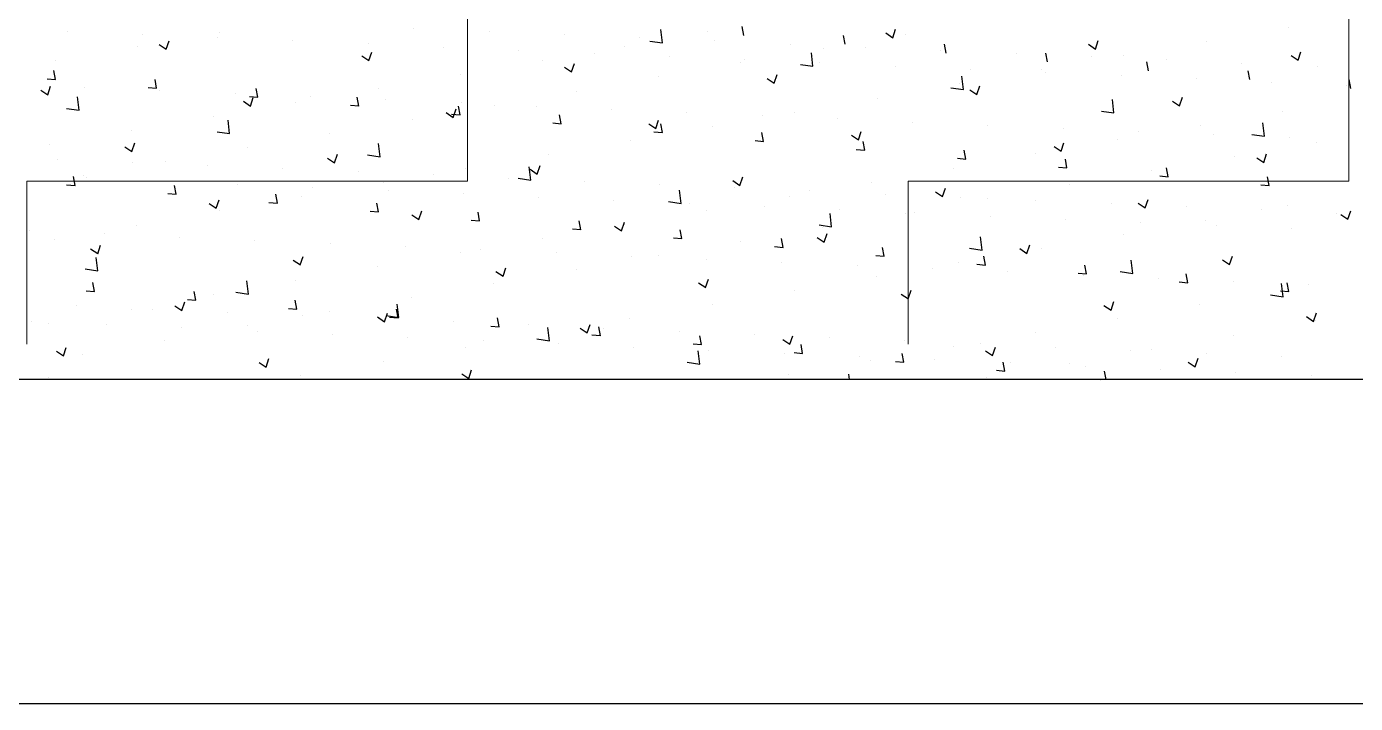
# Model space of a CAD drawing. Header units: millimetres. Extents: x 331487 to 517269, y 198509 to 399936.
# Drawn here: x 416448 to 417391, y 392419 to 392899 of the extents above; entities that cross this region are included whole.
import ezdxf

# ---------------------------------------------------------------- set-up
doc = ezdxf.new("R2010")
doc.units = ezdxf.units.MM
doc.header["$MEASUREMENT"] = 0
doc.layers.add('9th_Column', color=2, linetype='Continuous', lineweight=25)
doc.layers.add('9th_Hatch-4', color=252, linetype='Continuous', lineweight=5)
doc.layers.add('COLUMN', color=6, linetype='Continuous')

msp = doc.modelspace()

# ---------------------------------------------------------------- linework, layer by layer
at = {"layer": '9th_Column'}
for p, q in [((419720.13, 392649.03), (415150.13, 392649.03)), ((414920.13, 392419.03), (419950.13, 392419.03))]:
    msp.add_line(p, q, dxfattribs=at)
at = {"layer": '9th_Hatch-4', "linetype": 'Continuous'}
for p, q in [((416761.16, 392789.61), (416761.16, 393102.11)), ((417386.16, 392789.61), (417386.16, 393102.11)), ((416448.66, 392789.61), (416761.16, 392789.61)), ((416448.66, 392674.03), (416448.66, 392789.61)), ((417073.66, 392789.61), (417386.16, 392789.61)), ((417073.66, 392674.03), (417073.66, 392789.61))]:
    msp.add_line(p, q, dxfattribs=at)
at = {"layer": 'COLUMN', "color": 2, "linetype": 'Continuous'}
for p, q in [((416477.22, 392896.14), (416477.22, 392896.14)), ((416585.31, 392895.2), (416585.31, 392895.2)), ((416723.04, 392898.3), (416723.04, 392898.3)), ((416776.42, 392896.04), (416776.42, 392896.04)), ((416899.38, 392887.75), (416898.28, 392897.25)), ((416931.1, 392895.6), (416931.1, 392895.6)), ((416957.16, 392893.15), (416956.01, 392899.41)), ((417057.73, 392894.85), (417062.7, 392891.49)), ((417062.7, 392891.49), (417064.72, 392897.53)), ((417343.16, 392898.71), (417343.16, 392898.71)), ((416526.99, 392885.19), (416526.99, 392885.19)), ((416530.6, 392893.89), (416530.6, 392893.89)), ((416542.57, 392886.62), (416547.54, 392883.27)), ((416547.53, 392883.26), (416549.56, 392889.31)), ((416583.98, 392891.63), (416583.98, 392891.63)), ((416637.36, 392889.38), (416637.36, 392889.38)), ((416690.75, 392887.12), (416690.75, 392887.12)), ((416744.13, 392884.86), (416744.13, 392884.86)), ((416829.81, 392893.79), (416829.81, 392893.79)), ((416872.78, 392885.59), (416872.78, 392885.59)), ((416883.19, 392891.53), (416883.19, 392891.53)), ((416890.49, 392889.13), (416899.38, 392887.75)), ((416936.57, 392889.28), (416936.57, 392889.28)), ((416989.95, 392887.02), (416989.95, 392887.02)), ((417028.89, 392886.87), (417027.73, 392893.14)), ((417043.34, 392884.76), (417043.34, 392884.76)), ((417071.69, 392893.66), (417071.69, 392893.66)), ((417100.62, 392880.6), (417099.46, 392886.86)), ((417201.44, 392886.84), (417206.41, 392883.48)), ((417206.41, 392883.48), (417208.44, 392889.52)), ((417284.84, 392888.7), (417284.84, 392888.7)), ((416468.68, 392875.18), (416468.68, 392875.18)), ((416686.28, 392878.61), (416691.25, 392875.26)), ((416691.25, 392875.25), (416693.28, 392881.3)), ((416797.51, 392882.61), (416797.51, 392882.61)), ((416814.46, 392875.58), (416814.46, 392875.58)), ((416850.89, 392880.35), (416850.89, 392880.35)), ((416904.27, 392878.1), (416904.27, 392878.1)), ((416957.66, 392875.84), (416957.66, 392875.84)), ((417006.11, 392871.2), (417005, 392880.69)), ((417013.38, 392883.65), (417013.38, 392883.65)), ((417096.72, 392882.51), (417096.72, 392882.51)), ((417150.1, 392880.25), (417150.1, 392880.25)), ((417172.34, 392874.32), (417171.19, 392880.59)), ((417203.48, 392878), (417203.48, 392878)), ((417226.52, 392878.69), (417226.52, 392878.69)), ((417256.87, 392875.74), (417256.87, 392875.74)), ((417345.15, 392878.83), (417350.13, 392875.47)), ((417350.12, 392875.47), (417352.15, 392881.52)), ((416468.96, 392861.85), (416467.8, 392868.12)), ((416829.99, 392870.6), (416834.97, 392867.25)), ((416834.96, 392867.25), (416836.99, 392873.29)), ((416955.06, 392873.64), (416955.06, 392873.64)), ((416997.21, 392872.57), (417006.11, 392871.19)), ((417011.04, 392873.59), (417011.04, 392873.59)), ((417064.42, 392871.33), (417064.42, 392871.33)), ((417117.8, 392869.08), (417117.8, 392869.08)), ((417168.2, 392868.68), (417168.2, 392868.68)), ((417171.19, 392866.82), (417171.19, 392866.82)), ((417244.07, 392868.05), (417242.91, 392874.31)), ((417310.25, 392873.49), (417310.25, 392873.49)), ((417315.79, 392861.77), (417314.64, 392868.04)), ((417363.63, 392871.23), (417363.63, 392871.23)), ((416462.98, 392862.38), (416468.96, 392861.86)), ((416463.51, 392851.01), (416465.54, 392857.05)), ((416489.62, 392856.49), (416489.62, 392856.49)), ((416540.68, 392855.58), (416539.53, 392861.85)), ((416756.14, 392865.57), (416756.14, 392865.57)), ((416896.74, 392863.63), (416896.74, 392863.63)), ((416973.7, 392862.59), (416978.68, 392859.24)), ((416978.67, 392859.24), (416980.7, 392865.28)), ((417109.89, 392858.67), (417109.89, 392858.67)), ((417112.83, 392854.64), (417111.73, 392864.14)), ((417122.39, 392851.23), (417124.41, 392857.27)), ((417224.57, 392864.57), (417224.57, 392864.57)), ((417277.95, 392862.31), (417277.95, 392862.31)), ((417331.33, 392860.05), (417331.33, 392860.05)), ((417384.71, 392857.8), (417384.71, 392857.8)), ((417387.52, 392855.49), (417386.36, 392861.76)), ((416458.54, 392854.37), (416463.52, 392851.01)), ((416485.74, 392839.99), (416484.64, 392849.49)), ((416534.71, 392856.11), (416540.69, 392855.59)), ((416543, 392854.23), (416543, 392854.23)), ((416596.38, 392851.98), (416596.38, 392851.98)), ((416606.44, 392849.83), (416612.41, 392849.31)), ((416607.23, 392843), (416609.25, 392849.04)), ((416612.41, 392849.3), (416611.25, 392855.57)), ((416649.77, 392849.72), (416649.77, 392849.72)), ((416684.14, 392843.03), (416682.98, 392849.3)), ((416697.82, 392855.56), (416697.82, 392855.56)), ((416703.15, 392847.47), (416703.15, 392847.47)), ((416838.42, 392853.62), (416838.42, 392853.62)), ((417051.57, 392848.66), (417051.57, 392848.66)), ((417103.94, 392856.02), (417112.83, 392854.64)), ((417117.42, 392854.59), (417122.39, 392851.23)), ((417219.55, 392838.09), (417218.45, 392847.59)), ((417266.1, 392843.22), (417268.13, 392849.26)), ((416476.85, 392841.37), (416485.74, 392839.99)), ((416602.26, 392846.36), (416607.23, 392843)), ((416639.5, 392845.55), (416639.5, 392845.55)), ((416678.16, 392843.56), (416684.14, 392843.04)), ((416745.97, 392838.35), (416750.94, 392834.99)), ((416750.94, 392834.99), (416752.97, 392841.04)), ((416755.86, 392836.75), (416754.71, 392843.02)), ((416756.53, 392845.21), (416756.53, 392845.21)), ((416780.1, 392843.61), (416780.1, 392843.61)), ((416809.91, 392842.96), (416809.91, 392842.96)), ((416863.29, 392840.7), (416863.29, 392840.7)), ((416916.68, 392838.44), (416916.68, 392838.44)), ((416993.25, 392838.65), (416993.25, 392838.65)), ((417210.66, 392839.47), (417219.56, 392838.09)), ((417261.13, 392846.58), (417266.1, 392843.22)), ((417339.03, 392839.04), (417339.03, 392839.04)), ((416581.18, 392835.54), (416581.18, 392835.54)), ((416592.47, 392823.44), (416591.36, 392832.94)), ((416721.78, 392833.6), (416721.78, 392833.6)), ((416749.89, 392837.28), (416755.86, 392836.76)), ((416821.61, 392831.01), (416827.59, 392830.49)), ((416827.59, 392830.48), (416826.43, 392836.75)), ((416889.68, 392830.34), (416894.66, 392826.99)), ((416894.65, 392826.98), (416896.68, 392833.03)), ((416899.31, 392824.2), (416898.16, 392830.47)), ((416934.93, 392828.64), (416934.93, 392828.64)), ((416970.06, 392836.19), (416970.06, 392836.19)), ((417023.44, 392833.93), (417023.44, 392833.93)), ((417076.82, 392831.68), (417076.82, 392831.68)), ((417130.21, 392829.42), (417130.21, 392829.42)), ((417280.71, 392829.03), (417280.71, 392829.03)), ((417326.28, 392821.54), (417325.17, 392831.04)), ((416522.87, 392825.53), (416522.87, 392825.53)), ((416583.57, 392824.82), (416592.47, 392823.44)), ((416663.46, 392823.59), (416663.46, 392823.59)), ((416876.61, 392818.63), (416876.61, 392818.63)), ((416893.34, 392824.73), (416899.32, 392824.21)), ((416971.04, 392817.93), (416969.88, 392824.2)), ((417033.4, 392822.33), (417038.37, 392818.98)), ((417038.36, 392818.98), (417040.39, 392825.02)), ((417183.59, 392827.17), (417183.59, 392827.17)), ((417222.39, 392819.02), (417222.39, 392819.02)), ((417236.97, 392824.91), (417236.97, 392824.91)), ((417290.35, 392822.66), (417290.35, 392822.66)), ((417317.39, 392822.92), (417326.28, 392821.54)), ((417343.73, 392820.4), (417343.73, 392820.4)), ((416464.55, 392815.52), (416464.55, 392815.52)), ((416518.23, 392814.11), (416523.21, 392810.75)), ((416523.2, 392810.75), (416525.23, 392816.79)), ((416605.15, 392813.58), (416605.15, 392813.58)), ((416699.19, 392806.89), (416698.09, 392816.39)), ((416965.07, 392818.46), (416971.04, 392817.93)), ((417036.79, 392812.18), (417042.77, 392811.66)), ((417042.77, 392811.65), (417041.61, 392817.92)), ((417114.49, 392805.38), (417113.34, 392811.64)), ((417177.11, 392814.32), (417182.08, 392810.97)), ((417182.08, 392810.97), (417184.11, 392817.01)), ((417362.99, 392817.09), (417362.99, 392817.09)), ((416470.15, 392805.39), (416470.15, 392805.39)), ((416523.53, 392803.13), (416523.53, 392803.13)), ((416546.83, 392803.57), (416546.83, 392803.57)), ((416576.91, 392800.88), (416576.91, 392800.88)), ((416661.95, 392806.1), (416666.92, 392802.74)), ((416666.92, 392802.74), (416668.94, 392808.78)), ((416690.3, 392808.27), (416699.19, 392806.89)), ((416805.92, 392790.34), (416804.81, 392799.83)), ((416810.63, 392794.73), (416812.66, 392800.77)), ((416818.29, 392808.62), (416818.29, 392808.62)), ((417108.52, 392805.91), (417114.49, 392805.38)), ((417164.08, 392809.01), (417164.08, 392809.01)), ((417186.22, 392799.1), (417185.06, 392805.37)), ((417304.67, 392807.08), (417304.67, 392807.08)), ((417320.82, 392806.31), (417325.8, 392802.96)), ((417325.79, 392802.96), (417327.82, 392809)), ((416482.83, 392786.63), (416481.68, 392792.9)), ((416488.51, 392793.56), (416488.51, 392793.56)), ((416491.23, 392791.96), (416491.23, 392791.96)), ((416630.29, 392798.62), (416630.29, 392798.62)), ((416683.67, 392796.37), (416683.67, 392796.37)), ((416737.06, 392794.11), (416737.06, 392794.11)), ((416759.97, 392798.6), (416759.97, 392798.6)), ((416790.44, 392791.86), (416790.44, 392791.86)), ((416797.02, 392791.71), (416805.92, 392790.33)), ((416805.66, 392798.09), (416810.63, 392794.73)), ((416954.34, 392786.72), (416956.37, 392792.77)), ((417105.76, 392799), (417105.76, 392799)), ((417180.24, 392799.63), (417186.22, 392799.11)), ((417246.36, 392797.07), (417246.36, 392797.07)), ((417251.97, 392793.36), (417257.95, 392792.83)), ((417257.94, 392792.83), (417256.79, 392799.09)), ((417329.67, 392786.55), (417328.51, 392792.82)), ((416476.86, 392787.17), (416482.84, 392786.64)), ((416544.61, 392789.7), (416544.61, 392789.7)), ((416548.58, 392780.89), (416554.56, 392780.37)), ((416554.56, 392780.36), (416553.4, 392786.63)), ((416597.99, 392787.45), (416597.99, 392787.45)), ((416651.38, 392785.19), (416651.38, 392785.19)), ((416701.65, 392788.59), (416701.65, 392788.59)), ((416704.76, 392782.93), (416704.76, 392782.93)), ((416843.82, 392789.6), (416843.82, 392789.6)), ((416897.2, 392787.34), (416897.2, 392787.34)), ((416912.64, 392773.78), (416911.53, 392783.28)), ((416949.37, 392790.08), (416954.35, 392786.72)), ((416950.59, 392785.09), (416950.59, 392785.09)), ((417003.97, 392782.83), (417003.97, 392782.83)), ((417047.44, 392788.99), (417047.44, 392788.99)), ((417093.09, 392782.07), (417098.06, 392778.71)), ((417098.06, 392778.71), (417100.08, 392784.76)), ((417188.04, 392787.06), (417188.04, 392787.06)), ((417323.7, 392787.08), (417329.67, 392786.56)), ((416577.92, 392773.84), (416582.9, 392770.49)), ((416582.89, 392770.49), (416584.92, 392776.53)), ((416620.31, 392774.61), (416626.29, 392774.09)), ((416626.28, 392774.08), (416625.13, 392780.35)), ((416643.34, 392778.58), (416643.34, 392778.58)), ((416698.01, 392767.81), (416696.85, 392774.08)), ((416758.14, 392780.68), (416758.14, 392780.68)), ((416811.52, 392778.42), (416811.52, 392778.42)), ((416864.91, 392776.17), (416864.91, 392776.17)), ((416903.75, 392775.16), (416912.64, 392773.78)), ((416918.29, 392773.91), (416918.29, 392773.91)), ((416971.67, 392771.66), (416971.67, 392771.66)), ((416989.12, 392778.98), (416989.12, 392778.98)), ((417057.35, 392780.58), (417057.35, 392780.58)), ((417110.73, 392778.32), (417110.73, 392778.32)), ((417129.72, 392777.04), (417129.72, 392777.04)), ((417164.11, 392776.07), (417164.11, 392776.07)), ((417217.5, 392773.81), (417217.5, 392773.81)), ((417236.8, 392774.06), (417241.77, 392770.71)), ((417241.77, 392770.7), (417243.8, 392776.75)), ((417270.88, 392771.56), (417270.88, 392771.56)), ((417342.86, 392772.08), (417342.86, 392772.08)), ((416585.02, 392768.57), (416585.02, 392768.57)), ((416692.04, 392768.34), (416698.01, 392767.82)), ((416721.64, 392765.83), (416726.61, 392762.48)), ((416726.61, 392762.48), (416728.63, 392768.52)), ((416763.76, 392762.06), (416769.74, 392761.54)), ((416769.74, 392761.53), (416768.58, 392767.8)), ((416930.8, 392768.97), (416930.8, 392768.97)), ((417019.36, 392757.23), (417018.26, 392766.73)), ((417025.05, 392769.4), (417025.05, 392769.4)), ((417071.4, 392767.03), (417071.4, 392767.03)), ((417078.43, 392767.15), (417078.43, 392767.15)), ((417131.82, 392764.89), (417131.82, 392764.89)), ((417185.2, 392762.63), (417185.2, 392762.63)), ((417284.55, 392762.07), (417284.55, 392762.07)), ((417324.26, 392769.3), (417324.26, 392769.3)), ((417377.64, 392767.05), (417377.64, 392767.05)), ((417380.51, 392766.05), (417385.49, 392762.7)), ((417385.48, 392762.7), (417387.51, 392768.74)), ((416450.25, 392754.56), (416450.25, 392754.56)), ((416526.7, 392758.56), (416526.7, 392758.56)), ((416835.49, 392755.79), (416841.47, 392755.27)), ((416841.46, 392755.26), (416840.31, 392761.53)), ((416865.35, 392757.83), (416870.33, 392754.47)), ((416870.32, 392754.47), (416872.35, 392760.51)), ((416872.48, 392758.96), (416872.48, 392758.96)), ((416913.19, 392748.98), (416912.03, 392755.25)), ((417010.47, 392758.61), (417019.36, 392757.23)), ((417013.08, 392757.02), (417013.08, 392757.02)), ((417238.58, 392760.38), (417238.58, 392760.38)), ((417291.96, 392758.12), (417291.96, 392758.12)), ((417345.35, 392755.87), (417345.35, 392755.87)), ((416468.38, 392748.55), (416468.38, 392748.55)), ((416498.87, 392738.23), (416500.9, 392744.28)), ((416503.63, 392752.3), (416503.63, 392752.3)), ((416557.01, 392750.05), (416557.01, 392750.05)), ((416610.4, 392747.79), (416610.4, 392747.79)), ((416663.78, 392745.54), (416663.78, 392745.54)), ((416717.16, 392743.28), (416717.16, 392743.28)), ((416814.16, 392748.95), (416814.16, 392748.95)), ((416907.21, 392749.51), (416913.19, 392748.99)), ((416954.76, 392747.01), (416954.76, 392747.01)), ((416978.94, 392743.24), (416984.92, 392742.72)), ((416984.91, 392742.71), (416983.76, 392748.98)), ((417009.06, 392749.82), (417014.04, 392746.46)), ((417014.03, 392746.46), (417016.06, 392752.5)), ((417126.09, 392740.68), (417124.98, 392750.18)), ((417157.75, 392738.45), (417159.77, 392744.49)), ((417226.23, 392752.06), (417226.23, 392752.06)), ((416493.9, 392741.59), (416498.88, 392738.24)), ((416499, 392726.03), (416497.9, 392735.53)), ((416642.58, 392730.22), (416644.61, 392736.27)), ((416755.84, 392738.94), (416755.84, 392738.94)), ((416770.54, 392741.02), (416770.54, 392741.02)), ((416823.93, 392738.77), (416823.93, 392738.77)), ((416877.31, 392736.51), (416877.31, 392736.51)), ((416896.44, 392737), (416896.44, 392737)), ((416930.69, 392734.26), (416930.69, 392734.26)), ((417050.67, 392736.96), (417056.64, 392736.44)), ((417056.64, 392736.43), (417055.48, 392742.7)), ((417117.2, 392742.06), (417126.09, 392740.68)), ((417128.37, 392730.16), (417127.21, 392736.43)), ((417152.78, 392741.81), (417157.75, 392738.45)), ((417167.91, 392742.05), (417167.91, 392742.05)), ((417296.49, 392733.8), (417301.46, 392730.44)), ((417301.46, 392730.44), (417303.49, 392736.49)), ((416490.11, 392727.41), (416499, 392726.03)), ((416637.62, 392733.58), (416642.59, 392730.23)), ((416697.53, 392728.93), (416697.53, 392728.93)), ((416781.33, 392725.57), (416786.3, 392722.22)), ((416786.3, 392722.22), (416788.33, 392728.26)), ((416838.12, 392726.99), (416838.12, 392726.99)), ((416984.07, 392732), (416984.07, 392732)), ((417037.45, 392729.75), (417037.45, 392729.75)), ((417090.84, 392727.49), (417090.84, 392727.49)), ((417109.59, 392732.04), (417109.59, 392732.04)), ((417122.39, 392730.69), (417128.37, 392730.17)), ((417144.22, 392725.24), (417144.22, 392725.24)), ((417194.12, 392724.41), (417200.1, 392723.89)), ((417200.09, 392723.88), (417198.94, 392730.15)), ((417223.92, 392725.51), (417232.81, 392724.13)), ((417232.81, 392724.13), (417231.71, 392733.63)), ((416496.71, 392711.42), (416495.55, 392717.68)), ((416605.73, 392709.48), (416604.62, 392718.97)), ((416639.21, 392718.92), (416639.21, 392718.92)), ((416779.81, 392716.98), (416779.81, 392716.98)), ((416925.04, 392717.56), (416930.02, 392714.21)), ((416930.01, 392714.21), (416932.04, 392720.25)), ((417051.27, 392722.03), (417051.27, 392722.03)), ((417197.6, 392722.98), (417197.6, 392722.98)), ((417250.98, 392720.73), (417250.98, 392720.73)), ((417265.84, 392718.14), (417271.82, 392717.61)), ((417271.82, 392717.61), (417270.66, 392723.88)), ((417304.37, 392718.47), (417304.37, 392718.47)), ((417339.54, 392707.58), (417338.43, 392717.07)), ((417343.54, 392711.33), (417342.39, 392717.6)), ((417357.75, 392716.21), (417357.75, 392716.21)), ((416490.73, 392711.95), (416496.71, 392711.42)), ((416562.46, 392705.67), (416568.44, 392705.15)), ((416568.43, 392705.14), (416567.28, 392711.41)), ((416580.89, 392708.91), (416580.89, 392708.91)), ((416596.83, 392710.85), (416605.73, 392709.48)), ((416721.49, 392706.97), (416721.49, 392706.97)), ((416992.95, 392712.02), (416992.95, 392712.02)), ((417068.75, 392709.56), (417073.73, 392706.2)), ((417073.72, 392706.2), (417075.75, 392712.24)), ((417330.64, 392708.95), (417339.54, 392707.58)), ((417337.57, 392711.86), (417343.55, 392711.34)), ((417338.74, 392712.41), (417338.74, 392712.41)), ((416484.16, 392701.2), (416484.16, 392701.2)), ((416522.57, 392698.9), (416522.57, 392698.9)), ((416537.54, 392698.95), (416537.54, 392698.95)), ((416553.59, 392701.33), (416558.57, 392697.97)), ((416558.56, 392697.97), (416560.59, 392704.01)), ((416590.92, 392696.69), (416590.92, 392696.69)), ((416634.19, 392699.4), (416640.16, 392698.87)), ((416640.16, 392698.86), (416639, 392705.13)), ((416663.17, 392696.96), (416663.17, 392696.96)), ((416711.89, 392692.59), (416710.73, 392698.86)), ((416712.45, 392692.93), (416711.34, 392702.42)), ((416934.63, 392702.01), (416934.63, 392702.01)), ((417212.47, 392701.55), (417217.44, 392698.19)), ((417217.44, 392698.19), (417219.46, 392704.23)), ((417280.42, 392702.4), (417280.42, 392702.4)), ((417361.15, 392690.18), (417363.18, 392696.22)), ((416451.86, 392690.03), (416451.86, 392690.03)), ((416464.25, 392688.89), (416464.25, 392688.89)), ((416505.24, 392687.77), (416505.24, 392687.77)), ((416604.85, 392686.95), (416604.85, 392686.95)), ((416644.31, 392694.44), (416644.31, 392694.44)), ((416697.31, 392693.32), (416702.28, 392689.96)), ((416697.69, 392692.18), (416697.69, 392692.18)), ((416702.28, 392689.96), (416704.3, 392696.01)), ((416703.56, 392694.3), (416712.45, 392692.92)), ((416705.91, 392693.12), (416711.89, 392692.6)), ((416751.07, 392689.93), (416751.07, 392689.93)), ((416777.64, 392686.85), (416783.62, 392686.32)), ((416783.61, 392686.31), (416782.46, 392692.58)), ((416804.45, 392687.67), (416804.45, 392687.67)), ((416845.99, 392681.95), (416848.02, 392688)), ((416876.32, 392692), (416876.32, 392692)), ((417222.1, 392692.39), (417222.1, 392692.39)), ((417356.18, 392693.54), (417361.15, 392690.18)), ((417362.7, 392690.46), (417362.7, 392690.46)), ((416558.63, 392685.51), (416558.63, 392685.51)), ((416612.01, 392683.26), (416612.01, 392683.26)), ((416665.39, 392681), (416665.39, 392681)), ((416718.77, 392678.75), (416718.77, 392678.75)), ((416810.28, 392677.75), (416819.17, 392676.37)), ((416818, 392681.99), (416818, 392681.99)), ((416819.17, 392676.37), (416818.07, 392685.87)), ((416841.02, 392685.31), (416845.99, 392681.96)), ((416849.36, 392680.57), (416855.34, 392680.05)), ((416855.34, 392680.04), (416854.18, 392686.31)), ((416857.83, 392685.41), (416857.83, 392685.41)), ((416911.22, 392683.16), (416911.22, 392683.16)), ((416927.06, 392673.76), (416925.91, 392680.03)), ((416964.6, 392680.9), (416964.6, 392680.9)), ((416984.73, 392677.3), (416989.71, 392673.95)), ((416989.7, 392673.95), (416991.73, 392679.99)), ((417017.98, 392678.65), (417017.98, 392678.65)), ((417163.78, 392682.38), (417163.78, 392682.38)), ((417304.38, 392680.45), (417304.38, 392680.45)), ((416469.57, 392669.08), (416474.55, 392665.72)), ((416474.54, 392665.72), (416476.57, 392671.76)), ((416546.53, 392676.94), (416546.53, 392676.94)), ((416759.68, 392671.98), (416759.68, 392671.98)), ((416772.15, 392676.49), (416772.15, 392676.49)), ((416825.54, 392674.24), (416825.54, 392674.24)), ((416878.92, 392671.98), (416878.92, 392671.98)), ((416921.09, 392674.29), (416927.07, 392673.77)), ((416925.9, 392659.82), (416924.79, 392669.32)), ((416932.3, 392669.73), (416932.3, 392669.73)), ((416992.82, 392668.02), (416998.79, 392667.5)), ((416998.79, 392667.49), (416997.63, 392673.76)), ((417071.36, 392676.39), (417071.36, 392676.39)), ((417105.46, 392672.37), (417105.46, 392672.37)), ((417124.75, 392674.14), (417124.75, 392674.14)), ((417128.45, 392669.29), (417133.42, 392665.94)), ((417133.41, 392665.94), (417135.44, 392671.98)), ((417178.13, 392671.88), (417178.13, 392671.88)), ((417231.51, 392669.63), (417231.51, 392669.63)), ((417246.06, 392670.44), (417246.06, 392670.44)), ((416488.21, 392666.93), (416488.21, 392666.93)), ((416613.28, 392661.07), (416618.26, 392657.71)), ((416618.25, 392657.71), (416620.28, 392663.75)), ((416701.36, 392661.97), (416701.36, 392661.97)), ((416917.01, 392661.2), (416925.9, 392659.82)), ((416985.68, 392667.47), (416985.68, 392667.47)), ((417039.07, 392665.22), (417039.07, 392665.22)), ((417047.14, 392662.36), (417047.14, 392662.36)), ((417064.54, 392661.74), (417070.52, 392661.22)), ((417070.52, 392661.21), (417069.36, 392667.48)), ((417092.45, 392662.96), (417092.45, 392662.96)), ((417142.24, 392654.94), (417141.09, 392661.21)), ((417145.83, 392660.7), (417145.83, 392660.7)), ((417187.74, 392660.43), (417187.74, 392660.43)), ((417199.21, 392658.45), (417199.21, 392658.45)), ((417272.16, 392661.28), (417277.13, 392657.93)), ((417277.13, 392657.93), (417279.15, 392663.97)), ((417284.89, 392667.37), (417284.89, 392667.37)), ((417338.27, 392665.11), (417338.27, 392665.11)), ((416464.26, 392650.37), (416464.26, 392650.37)), ((416643.04, 392651.95), (416643.04, 392651.95)), ((416757, 392653.06), (416761.97, 392649.7)), ((416761.97, 392649.7), (416763.99, 392655.74)), ((416988.82, 392652.35), (416988.82, 392652.35)), ((417031.95, 392649.03), (417031.52, 392652.77)), ((417129.42, 392650.42), (417129.42, 392650.42)), ((417136.27, 392655.47), (417142.25, 392654.95)), ((417207.99, 392649.19), (417209.89, 392649.03)), ((417213.9, 392649.03), (417212.81, 392654.93)), ((417252.59, 392656.19), (417252.59, 392656.19)), ((417305.98, 392653.94), (417305.98, 392653.94)), ((417359.36, 392651.68), (417359.36, 392651.68))]:
    msp.add_line(p, q, dxfattribs=at)

doc.saveas('drawing.dxf')
